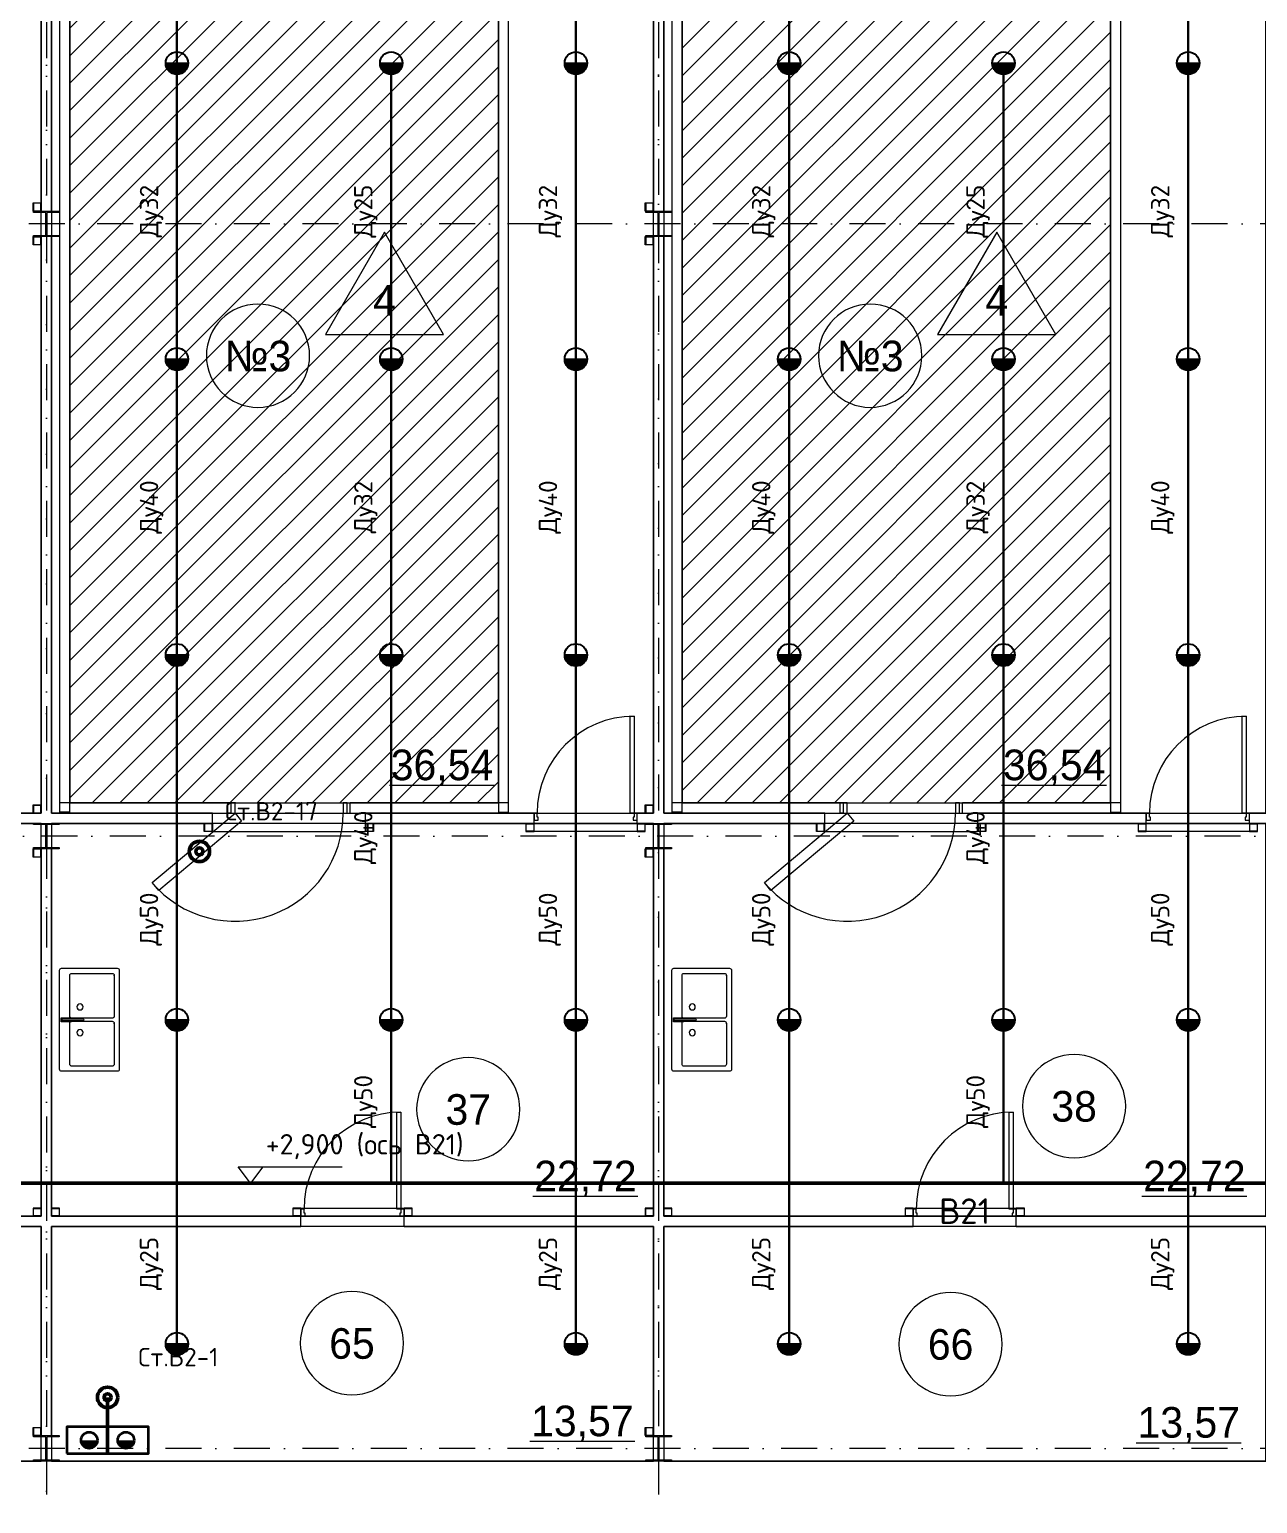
# Model space of a CAD drawing. Header units: millimetres. Extents: x 0 to 2118900, y -20000 to 84100.
# Drawn here: x 417835 to 429870, y 45459 to 59905 of the extents above; entities that cross this region are included whole.
import ezdxf
from ezdxf.enums import TextEntityAlignment as Align

# ---------------------------------------------------------------- set-up
doc = ezdxf.new("R2010")
doc.units = ezdxf.units.MM
for name, pattern in [('Dot & Dashed', [670.277762, 352.777767, -176.388884, 0, -141.111112]), ('Крупный пунктир', [634.99999, 0, -634.99999]), ('Штриховая', [300, 200, -100])]:
    doc.linetypes.add(name, pattern=pattern)
for name, color, linetype, lineweight in [('АР_подоснова', 8, 'Continuous', 13), ('ПТ_В2', 3, 'Continuous', 50), ('ПТ_В21', 1, 'Continuous', 50), ('ПТ_В21_расп', 1, 'Continuous', 30), ('ПТ_оросители', 7, 'Continuous', 25), ('ПТ_ПК', 30, 'Continuous', 35), ('ПТ_текст', 7, 'Continuous', 18), ('ПТ_штриховка', 8, 'Continuous', 9)]:
    doc.layers.add(name, color=color, linetype=linetype, lineweight=lineweight)
doc.styles.add('АР_текст_1', font='arial.ttf')
doc.styles.add('ПТ', font='isocpeur.ttf')

# ---------------------------------------------------------------- blocks, each defined once
blk = doc.blocks.new('Колонна SHS ГК 270')
at = {"color": 0, "linetype": 'Continuous', "lineweight": -2}
for p, q in [((40, 40), (-40, 40)), ((-40, 40), (-40, -40)), ((-36.4, -36.4), (-36.4, 36.4)), ((-36.4, 36.4), (36.4, 36.4)), ((36.4, 36.4), (36.4, -36.4)), ((40, -40), (40, 40)), ((-40, -40), (40, -40)), ((36.4, -36.4), (-36.4, -36.4))]:
    blk.add_line(p, q, dxfattribs=at)
blk = doc.blocks.new('Труба Квадратного Сечения ГК SHS 27_5')
at = {"color": 0, "linetype": 'Continuous', "lineweight": -2}
for p, q in [((505, 40), (0, 40)), ((0, 40), (0, 0)), ((0, 0), (0, -40)), ((1010, 40), (505, 40)), ((1010, 0), (1010, 40)), ((1010, -40), (1010, 0)), ((0, -40), (505, -40)), ((505, -40), (1010, -40))]:
    blk.add_line(p, q, dxfattribs=at)
blk = doc.blocks.new('Труба Квадратного Сечения ГК SHS 27_6')
at = {"color": 0, "linetype": 'Continuous', "lineweight": -2}
for p, q in [((750, 40), (0, 40)), ((0, 40), (0, 0)), ((0, 0), (0, -40)), ((1500, 40), (750, 40)), ((1500, 0), (1500, 40)), ((1500, -40), (1500, 0)), ((0, -40), (750, -40)), ((750, -40), (1500, -40))]:
    blk.add_line(p, q, dxfattribs=at)
blk = doc.blocks.new('Зона подготовки товара_37_56', base_point=(12590, 26554))
at = {"color": 0, "linetype": 'Continuous', "lineweight": -2}
blk.add_line((14768, 24470), (15798, 24470), dxfattribs=at)
for start, end in [(0, 180), (180, 0)]:
    blk.add_arc((14135, 25323), 506, start, end, dxfattribs=at)
at = {"color": 0, "lineweight": -2, "style": 'АР_текст_1'}
for tag, p in [('ROOM_NUMBER', (14135, 25321)), ('ROOM_AREA', (15283, 24669))]:
    blk.add_attdef(tag, text='', height=300, dxfattribs=at).set_placement(p, align=Align.MIDDLE_CENTER)
blk = doc.blocks.new('Зона подготовки товара_38_57', base_point=(18741, 26581))
at = {"color": 0, "linetype": 'Continuous', "lineweight": -2}
blk.add_line((20736, 24470), (21766, 24470), dxfattribs=at)
for start, end in [(0, 180), (180, 0)]:
    blk.add_arc((20072, 25354), 506, start, end, dxfattribs=at)
at = {"color": 0, "lineweight": -2, "style": 'АР_текст_1'}
for tag, p in [('ROOM_NUMBER', (20072, 25352)), ('ROOM_AREA', (21251, 24669))]:
    blk.add_attdef(tag, text='', height=300, dxfattribs=at).set_placement(p, align=Align.MIDDLE_CENTER)
blk = doc.blocks.new('Морозильная камера №3_№3_77', base_point=(12258, 33075))
at = {"color": 0, "linetype": 'Continuous', "lineweight": -2}
for p, q in [((13314, 33919), (12735, 32917)), ((13892, 32917), (13314, 33919)), ((12735, 32917), (13892, 32917)), ((13362, 28498), (14391, 28498))]:
    blk.add_line(p, q, dxfattribs=at)
at = {"color": 0, "linetype": 'Штриховая', "lineweight": -2, "flags": 128}
blk.add_lwpolyline([(14430, 37025), (10230, 37025), (10230, 28325), (14430, 28325)], close=True, dxfattribs=at)
at = {"color": 0, "linetype": 'Continuous', "lineweight": -2}
for start, end in [(0, 180), (180, 0)]:
    blk.add_arc((12074, 32708), 506, start, end, dxfattribs=at)
at = {"color": 0, "lineweight": -2, "style": 'АР_текст_1'}
for tag, p in [('DUMMY_112', (13314, 33251)), ('ROOM_NUMBER', (12074, 32705)), ('ROOM_AREA', (13877, 28698))]:
    blk.add_attdef(tag, text='', height=300, dxfattribs=at).set_placement(p, align=Align.MIDDLE_CENTER)
blk = doc.blocks.new('Морозильная камера №3_№3_78', base_point=(18258, 33075))
at = {"color": 0, "linetype": 'Continuous', "lineweight": -2}
for p, q in [((19314, 33919), (18735, 32917)), ((19892, 32917), (19314, 33919)), ((18735, 32917), (19892, 32917)), ((19362, 28498), (20391, 28498))]:
    blk.add_line(p, q, dxfattribs=at)
at = {"color": 0, "linetype": 'Штриховая', "lineweight": -2, "flags": 128}
blk.add_lwpolyline([(20430, 37025), (16230, 37025), (16230, 28325), (20430, 28325)], close=True, dxfattribs=at)
at = {"color": 0, "linetype": 'Continuous', "lineweight": -2}
for start, end in [(0, 180), (180, 0)]:
    blk.add_arc((18074, 32708), 506, start, end, dxfattribs=at)
at = {"color": 0, "lineweight": -2, "style": 'АР_текст_1'}
for tag, p in [('DUMMY_112', (19314, 33251)), ('ROOM_NUMBER', (18074, 32705)), ('ROOM_AREA', (19877, 28698))]:
    blk.add_attdef(tag, text='', height=300, dxfattribs=at).set_placement(p, align=Align.MIDDLE_CENTER)
blk = doc.blocks.new('Выставочная зона_65_112', base_point=(14217, 23619))
at = {"color": 0, "linetype": 'Continuous', "lineweight": -2}
blk.add_line((14739, 22069), (15768, 22069), dxfattribs=at)
for start, end in [(0, 180), (180, 0)]:
    blk.add_arc((12995, 23031), 506, start, end, dxfattribs=at)
at = {"color": 0, "lineweight": -2, "style": 'АР_текст_1'}
for tag, p in [('ROOM_NUMBER', (12995, 23028)), ('ROOM_AREA', (15253, 22269))]:
    blk.add_attdef(tag, text='', height=300, dxfattribs=at).set_placement(p, align=Align.MIDDLE_CENTER)
blk = doc.blocks.new('Выставочная зона_66_113', base_point=(20305, 23555))
at = {"color": 0, "linetype": 'Continuous', "lineweight": -2}
blk.add_line((20681, 22055), (21711, 22055), dxfattribs=at)
for start, end in [(0, 180), (180, 0)]:
    blk.add_arc((18862, 23021), 506, start, end, dxfattribs=at)
at = {"color": 0, "lineweight": -2, "style": 'АР_текст_1'}
for tag, p in [('ROOM_NUMBER', (18862, 23019)), ('ROOM_AREA', (21196, 22255))]:
    blk.add_attdef(tag, text='', height=300, dxfattribs=at).set_placement(p, align=Align.MIDDLE_CENTER)
blk = doc.blocks.new('Однопольная Дверь 27_2')
at = {"color": 0, "linetype": 'Continuous', "lineweight": -2}
for p, q in [((435, 0), (435, 950)), ((435, 950), (475, 950)), ((475, 950), (475, 0)), ((-475, 0), (-505, 0)), ((-505, 0), (-505, -70)), ((-475, -40), (-475, 0)), ((475, 0), (435, 0)), ((505, 0), (475, 0)), ((475, 0), (475, -40)), ((505, -70), (505, 0)), ((-505, -70), (-465, -70)), ((-505, -170), (-505, -70)), ((-465, -40), (-475, -40)), ((-465, -70), (-465, -40)), ((475, -40), (465, -40)), ((465, -40), (465, -70)), ((465, -70), (505, -70)), ((505, -170), (505, -70))]:
    blk.add_line(p, q, dxfattribs=at)
blk.add_arc((475, 0), 950, 90, 180, dxfattribs=at)
blk = doc.blocks.new('Стена_82', base_point=(4125, 24225))
at = {"color": 0, "linetype": 'Continuous', "lineweight": -2}
for p, q in [((12495, 24175), (12495, 24275)), ((13505, 24175), (13505, 24275)), ((18495, 24175), (18495, 24275)), ((19505, 24175), (19505, 24275))]:
    blk.add_line(p, q, dxfattribs=at)
at = {"color": 0, "linetype": 'Continuous', "lineweight": -2, "flags": 128}
for points in [[(9950, 24275), (7505, 24275)], [(12495, 24275), (10050, 24275)], [(15950, 24275), (13505, 24275)], [(18495, 24275), (16050, 24275)], [(21950, 24275), (19505, 24275)], [(7505, 24175), (9950, 24175)], [(10050, 24175), (12495, 24175)], [(13505, 24175), (15950, 24175)], [(16050, 24175), (18495, 24175)], [(19505, 24175), (21950, 24175)]]:
    blk.add_lwpolyline(points, dxfattribs=at)
at = {"color": 0, "linetype": 'Continuous', "lineweight": -2, "zscale": 1000}
for p in [(13000, 24345), (19000, 24345)]:
    blk.add_blockref('Однопольная Дверь 27_2', p, dxfattribs=at)
blk = doc.blocks.new('Однопольная Дверь 27_3')
at = {"color": 0, "linetype": 'Continuous', "lineweight": -2}
for p, q in [((435, 0), (435, 950)), ((435, 950), (475, 950)), ((475, 950), (475, 0)), ((-475, 0), (-505, 0)), ((-505, 0), (-505, -70)), ((-505, -70), (-505, 0)), ((-505, -70), (-505, 0)), ((-475, -40), (-475, 0)), ((475, 0), (435, 0)), ((505, 0), (475, 0)), ((475, 0), (475, -40)), ((505, -70), (505, 0)), ((505, -70), (505, 0)), ((505, -70), (505, 0)), ((-505, -70), (-465, -70)), ((-505, -100), (-505, -70)), ((-465, -40), (-475, -40)), ((-465, -70), (-465, -40)), ((475, -40), (465, -40)), ((465, -40), (465, -70)), ((465, -70), (505, -70)), ((505, -100), (505, -70))]:
    blk.add_line(p, q, dxfattribs=at)
blk.add_arc((475, 0), 950, 90, 180, dxfattribs=at)
blk = doc.blocks.new('Простой Проем Двери')
at = {"color": 0, "linetype": 'Continuous', "lineweight": -2}
for p, q in [((-750, 0), (-750, -100)), ((750, 0), (750, -100))]:
    blk.add_line(p, q, dxfattribs=at)
blk = doc.blocks.new('Стена_83', base_point=(-125, 28125))
at = {"color": 0, "linetype": 'Continuous', "lineweight": -2}
for p, q in [((11629, 28125), (11629, 28225)), ((13129, 28125), (13129, 28225)), ((14780, 28155), (14780, 28225)), ((15790, 28155), (15790, 28225)), ((17629, 28125), (17629, 28225)), ((19129, 28125), (19129, 28225)), ((20780, 28155), (20780, 28225)), ((21790, 28155), (21790, 28225)), ((14780, 28125), (14780, 28155)), ((15790, 28125), (15790, 28155)), ((20780, 28125), (20780, 28155)), ((21790, 28125), (21790, 28155))]:
    blk.add_line(p, q, dxfattribs=at)
at = {"color": 0, "linetype": 'Continuous', "lineweight": -2, "flags": 128}
for points in [[(9950, 28225), (9300, 28225)], [(11629, 28225), (10050, 28225)], [(14780, 28225), (13129, 28225)], [(15950, 28225), (15790, 28225)], [(17629, 28225), (16050, 28225)], [(20780, 28225), (19129, 28225)], [(21950, 28225), (21790, 28225)], [(9300, 28125), (11629, 28125)], [(13129, 28125), (14780, 28125)], [(15790, 28125), (17629, 28125)], [(19129, 28125), (20780, 28125)], [(21790, 28125), (23629, 28125)]]:
    blk.add_lwpolyline(points, dxfattribs=at)
at = {"color": 0, "linetype": 'Continuous', "lineweight": -2, "zscale": 1000}
for p in [(15285, 28225), (21285, 28225)]:
    blk.add_blockref('Однопольная Дверь 27_3', p, dxfattribs=at)
at = {"color": 0, "linetype": 'Continuous', "lineweight": -2, "zscale": 1000, "rotation": 180}
for p in [(12379, 28125), (18379, 28125)]:
    blk.add_blockref('Простой Проем Двери', p, dxfattribs=at)
blk = doc.blocks.new('Стена_85', base_point=(16000, 22125))
at = {"color": 0, "linetype": 'Continuous', "lineweight": -2, "flags": 128}
for points in [[(16050, 27875), (15950, 27875)], [(15950, 27875), (15950, 24275)], [(16050, 24275), (16050, 27875)], [(15950, 24175), (15950, 22125)], [(16050, 22125), (16050, 24175)], [(15950, 22125), (16050, 22125)]]:
    blk.add_lwpolyline(points, dxfattribs=at)
blk = doc.blocks.new('Стена_92', base_point=(14530, 37125))
at = {"color": 0, "linetype": 'Continuous', "lineweight": -2}
for p, q in [((14430, 28235), (14430, 28225)), ((14430, 28225), (14530, 28225)), ((14530, 28225), (14530, 28235))]:
    blk.add_line(p, q, dxfattribs=at)
at = {"color": 0, "linetype": 'Continuous', "lineweight": -2, "flags": 128}
for points in [[(14530, 37125), (14430, 37125)], [(14430, 37025), (14430, 28235)], [(14530, 28235), (14530, 37125)], [(14430, 28235), (14530, 28235)]]:
    blk.add_lwpolyline(points, dxfattribs=at)
blk = doc.blocks.new('Стена_93', base_point=(10130, 28225))
at = {"color": 0, "linetype": 'Continuous', "lineweight": -2}
for p, q in [((10130, 28235), (10130, 28225)), ((10130, 28225), (10230, 28225)), ((10230, 28225), (10230, 28235))]:
    blk.add_line(p, q, dxfattribs=at)
at = {"color": 0, "linetype": 'Continuous', "lineweight": -2, "flags": 128}
for points in [[(10130, 37125), (10230, 37125)], [(10130, 37125), (10130, 28235)], [(10230, 28235), (10230, 37025)], [(10230, 28235), (10130, 28235)]]:
    blk.add_lwpolyline(points, dxfattribs=at)
blk = doc.blocks.new('Стена_94', base_point=(10000, 39875))
at = {"color": 0, "linetype": 'Continuous', "lineweight": -2, "flags": 128}
for points in [[(9950, 39875), (9950, 34125)], [(10050, 39875), (9950, 39875)], [(10050, 34125), (10050, 39875)], [(9950, 34125), (10050, 34125)]]:
    blk.add_lwpolyline(points, dxfattribs=at)
blk = doc.blocks.new('Стена_95', base_point=(20530, 37125))
at = {"color": 0, "linetype": 'Continuous', "lineweight": -2}
for p, q in [((20430, 28235), (20430, 28225)), ((20430, 28225), (20530, 28225)), ((20530, 28225), (20530, 28235))]:
    blk.add_line(p, q, dxfattribs=at)
at = {"color": 0, "linetype": 'Continuous', "lineweight": -2, "flags": 128}
for points in [[(20530, 37125), (20430, 37125)], [(20430, 37025), (20430, 28235)], [(20530, 28235), (20530, 37125)], [(20430, 28235), (20530, 28235)]]:
    blk.add_lwpolyline(points, dxfattribs=at)
blk = doc.blocks.new('Стена_96', base_point=(16130, 28225))
at = {"color": 0, "linetype": 'Continuous', "lineweight": -2}
for p, q in [((16130, 28235), (16130, 28225)), ((16130, 28225), (16230, 28225)), ((16230, 28225), (16230, 28235))]:
    blk.add_line(p, q, dxfattribs=at)
at = {"color": 0, "linetype": 'Continuous', "lineweight": -2, "flags": 128}
for points in [[(16130, 37125), (16230, 37125)], [(16130, 37125), (16130, 28235)], [(16230, 28235), (16230, 37025)], [(16230, 28235), (16130, 28235)]]:
    blk.add_lwpolyline(points, dxfattribs=at)
blk = doc.blocks.new('Однопольная Дверь 27_4')
at = {"color": 0, "linetype": 'Continuous', "lineweight": -2}
for p, q in [((466, 77), (1278, 758)), ((1278, 758), (1342, 681)), ((1342, 681), (530, 0)), ((-570, 0), (-600, 0)), ((-600, 0), (-600, -100)), ((-600, 0), (-600, -100)), ((-600, 0), (-600, -100)), ((-530, 0), (-570, 0)), ((-570, 0), (-570, -100)), ((-530, -100), (-530, 0)), ((530, 0), (466, 77)), ((570, 0), (530, 0)), ((530, 0), (530, -100)), ((570, 0), (600, 0)), ((570, -100), (570, 0)), ((600, 0), (600, -100)), ((600, 0), (600, -100)), ((600, 0), (600, -100)), ((-570, -100), (-600, -100)), ((-570, -100), (-530, -100)), ((530, -100), (570, -100)), ((570, -100), (600, -100))]:
    blk.add_line(p, q, dxfattribs=at)
blk.add_arc((530, 0), 1060, 40, 180, dxfattribs=at)
blk = doc.blocks.new('Стена_2800', base_point=(20530, 28225))
at = {"color": 0, "linetype": 'Continuous', "lineweight": -2}
for p, q in [((17779, 28225), (17779, 28325)), ((18979, 28225), (18979, 28325))]:
    blk.add_line(p, q, dxfattribs=at)
at = {"color": 0, "linetype": 'Continuous', "lineweight": -2, "flags": 128}
for points in [[(17779, 28325), (16130, 28325)], [(16130, 28325), (16130, 28225)], [(20530, 28325), (18979, 28325)], [(20530, 28225), (20530, 28325)], [(16130, 28225), (17779, 28225)], [(18979, 28225), (20530, 28225)]]:
    blk.add_lwpolyline(points, dxfattribs=at)
at = {"color": 0, "linetype": 'Continuous', "lineweight": -2, "zscale": 1000, "rotation": 179.9999990962202}
blk.add_blockref('Однопольная Дверь 27_4', (18379, 28225), dxfattribs=at)
blk = doc.blocks.new('Стена_281', base_point=(14530, 28225))
at = {"color": 0, "linetype": 'Continuous', "lineweight": -2}
for p, q in [((11779, 28225), (11779, 28325)), ((12979, 28225), (12979, 28325))]:
    blk.add_line(p, q, dxfattribs=at)
at = {"color": 0, "linetype": 'Continuous', "lineweight": -2, "flags": 128}
for points in [[(11779, 28325), (10130, 28325)], [(10130, 28325), (10130, 28225)], [(14530, 28325), (12979, 28325)], [(14530, 28225), (14530, 28325)], [(10130, 28225), (11779, 28225)], [(12979, 28225), (14530, 28225)]]:
    blk.add_lwpolyline(points, dxfattribs=at)
at = {"color": 0, "linetype": 'Continuous', "lineweight": -2, "zscale": 1000, "rotation": 179.9999990962202}
blk.add_blockref('Однопольная Дверь 27_4', (12379, 28225), dxfattribs=at)
blk = doc.blocks.new('Стена_366', base_point=(10000, 33875))
at = {"color": 0, "linetype": 'Continuous', "lineweight": -2, "flags": 128}
for points in [[(9950, 33875), (9950, 28225)], [(10050, 33875), (9950, 33875)], [(10050, 28225), (10050, 33875)]]:
    blk.add_lwpolyline(points, dxfattribs=at)
blk = doc.blocks.new('Стена_369', base_point=(16000, 34125))
at = {"color": 0, "linetype": 'Continuous', "lineweight": -2, "flags": 128}
for points in [[(16050, 39875), (15950, 39875)], [(15950, 39875), (15950, 34125)], [(16050, 34125), (16050, 39875)], [(15950, 34125), (16050, 34125)]]:
    blk.add_lwpolyline(points, dxfattribs=at)
blk = doc.blocks.new('Стена_379', base_point=(16000, 28125))
at = {"color": 0, "linetype": 'Continuous', "lineweight": -2, "flags": 128}
for points in [[(16050, 33875), (15950, 33875)], [(15950, 33875), (15950, 28225)], [(16050, 28225), (16050, 33875)]]:
    blk.add_lwpolyline(points, dxfattribs=at)
blk = doc.blocks.new('Стена_385', base_point=(10000, 27875))
at = {"color": 0, "linetype": 'Continuous', "lineweight": -2, "flags": 128}
for points in [[(9950, 27875), (9950, 24275)], [(10050, 27875), (9950, 27875)], [(10050, 24275), (10050, 27875)], [(9950, 24175), (9950, 22125)], [(10050, 22125), (10050, 24175)], [(9950, 22125), (10050, 22125)]]:
    blk.add_lwpolyline(points, dxfattribs=at)
blk = doc.blocks.new('Колонна Универсальная 27')
at = {"color": 0, "linetype": 'Continuous', "lineweight": -2}
for p, q in [((125, 125), (-125, 125)), ((-125, 125), (-125, 113)), ((-125, 113), (-4, 113)), ((-4, 113), (-4, -113)), ((4, -113), (4, 113)), ((4, 113), (125, 113)), ((125, 113), (125, 125)), ((-4, -113), (-125, -113)), ((-125, -113), (-125, -125)), ((-125, -125), (125, -125)), ((125, -113), (4, -113)), ((125, -125), (125, -113))]:
    blk.add_line(p, q, dxfattribs=at)
blk = doc.blocks.new('Двутавp К 26020-83 27')
at = {"color": 0, "linetype": 'Крупный пунктир', "lineweight": -2}
blk.add_line((0, 0), (39875, 0), dxfattribs=at)
blk = doc.blocks.new('Двутавp К 26020-83 27_2')
at = {"color": 0, "linetype": 'Крупный пунктир', "lineweight": -2}
blk.add_line((0, 0), (17750, 0), dxfattribs=at)
blk = doc.blocks.new('Мойка Обычная 27')
at = {"color": 0, "linetype": 'Continuous', "lineweight": -2}
for p, q in [((50, 465), (50, 70)), ((470, 485), (70, 485)), ((490, 70), (490, 465)), ((520, 465), (520, 70)), ((940, 485), (540, 485)), ((960, 70), (960, 465)), ((70, 50), (470, 50)), ((540, 50), (940, 50))]:
    blk.add_line(p, q, dxfattribs=at)
at = {"color": 0, "linetype": 'Continuous', "lineweight": -2, "flags": 128}
for points in [[(20, 0), (990, 0, 0.414214), (1010, 20), (1010, 565, 0.414214), (990, 585), (20, 585, 0.414214), (0, 565), (0, 20, 0.414214)], [(485, 504), (496, 504), (496, 555, -1), (514, 555), (514, 504), (525, 504), (525, 569), (485, 569)], [(496, 357, 1), (514, 357), (514, 555, 1), (496, 555)]]:
    blk.add_lwpolyline(points, format="xyb", close=True, dxfattribs=at)
for points in [[(485, 468), (496, 468), (496, 503), (485, 503)], [(525, 468), (525, 503), (514, 503), (514, 468)]]:
    blk.add_lwpolyline(points, close=True, dxfattribs=at)
at = {"color": 0, "linetype": 'Continuous', "lineweight": -2}
for centre in [(379, 385), (631, 385)]:
    blk.add_circle(centre, 30, dxfattribs=at)
for centre, start, end in [((70, 465), 90, 180), ((470, 465), 0, 90), ((540, 465), 90, 180), ((940, 465), 0, 90), ((70, 70), 180, 270), ((470, 70), 270, 0), ((540, 70), 180, 270), ((940, 70), 270, 0)]:
    blk.add_arc(centre, 20, start, end, dxfattribs=at)
for p in [(70, 50), (540, 50)]:
    blk.add_point(p, dxfattribs=at)
blk = doc.blocks.new('Стандартный Маркер Сетки_40')
at = {"color": 0, "linetype": 'Dot & Dashed', "lineweight": -2}
blk.add_line((0, 0), (55187, 0), dxfattribs=at)
at = {"color": 0, "lineweight": -2, "style": 'АР_текст_1'}
blk.add_attdef('AC_MarkerText_1', text='', height=300, rotation=90, dxfattribs=at).set_placement((55368, -69), align=Align.TOP_CENTER)
blk = doc.blocks.new('AR_F1')
at = {"layer": 'АР_подоснова', "linetype": 'Dot & Dashed'}
for p, q in [((98000, 34000), (-4800, 34000)), ((98125, 28000), (-4800, 28000)), ((98000, 22000), (-4800, 22000))]:
    blk.add_line(p, q, dxfattribs=at)
at = {"layer": 'АР_подоснова', "linetype": 'Continuous', "flags": 128}
for points in [[(-125, 28225), (7275, 28225), (9950, 28225), (9950, 40125), (5680, 40125), (5680, 38025), (-125, 38025)], [(10050, 40125), (10050, 28225), (10130, 28225), (14530, 28225), (15950, 28225), (15950, 40125)], [(16130, 28225), (20530, 28225), (21950, 28225), (21950, 40125), (16050, 40125), (16050, 28225)], [(14430, 37025), (10230, 37025), (10230, 28325), (14430, 28325)], [(20430, 37025), (16230, 37025), (16230, 28325), (20430, 28325)], [(9950, 24275), (9950, 28125), (4225, 28125), (4225, 24275)], [(10050, 28125), (10050, 24275), (15950, 24275), (15950, 28125)], [(16050, 24275), (21950, 24275), (21950, 28125), (16050, 28125)], [(4225, 21875), (9950, 21875), (9950, 24175), (4225, 24175)], [(15950, 24175), (10050, 24175), (10050, 21875), (15950, 21875)], [(21950, 21875), (21950, 24175), (16050, 24175), (16050, 21875)], [(46125, 18125), (46125, 21875), (4225, 21875), (4225, 18125)]]:
    blk.add_lwpolyline(points, close=True, dxfattribs=at)
at = {"layer": 'АР_подоснова', "linetype": 'Continuous', "zscale": 1000}
for name, p, rotation in [('Стандартный Маркер Сетки_40', (10000, 40000), 270), ('Стандартный Маркер Сетки_40', (16000, 40000), 270), ('Двутавp К 26020-83 27_2', (16000, 22125), 90), ('Труба Квадратного Сечения ГК SHS 27_6', (13127, 28085), 180), ('Труба Квадратного Сечения ГК SHS 27_6', (19127, 28085), 180)]:
    blk.add_blockref(name, p, dxfattribs=dict(at, rotation=rotation))
at = {"layer": 'АР_подоснова'}
for name, p in [('Стена_94', (10000, 39875)), ('Стена_369', (16000, 34125)), ('Стена_93', (10130, 28225)), ('Стена_92', (14530, 37125)), ('Стена_96', (16130, 28225)), ('Стена_95', (20530, 37125)), ('Стена_366', (10000, 33875)), ('Стена_379', (16000, 28125)), ('Стена_83', (-125, 28125)), ('Стена_281', (14530, 28225)), ('Стена_2800', (20530, 28225)), ('Стена_385', (10000, 27875)), ('Стена_85', (16000, 22125)), ('Стена_82', (4125, 24225))]:
    blk.add_blockref(name, p, dxfattribs=at)
at = {"layer": 'АР_подоснова', "linetype": 'Continuous', "xscale": -1, "zscale": 1000}
for name, p, rotation in [('Двутавp К 26020-83 27', (10000, 40000), 90), ('Колонна SHS ГК 270', (11587, 28085), 180), ('Колонна SHS ГК 270', (13167, 28085), 180), ('Колонна SHS ГК 270', (17587, 28085), 180), ('Колонна SHS ГК 270', (19167, 28085), 180), ('Мойка Обычная 27', (10715, 26705), 90), ('Мойка Обычная 27', (16715, 26705), 90)]:
    blk.add_blockref(name, p, dxfattribs=dict(at, rotation=rotation))
at = {"layer": 'АР_подоснова', "linetype": 'Continuous'}
ref = blk.add_blockref('Морозильная камера №3_№3_77', (12258, 33075), dxfattribs=at)
ref.add_attrib('ROOM_NUMBER', '№3', dxfattribs={"layer": '0', "color": 0, "lineweight": 9, "height": 300}).set_placement((12074, 32705), align=Align.MIDDLE_CENTER)
ref.add_attrib('ROOM_AREA', '36,54', dxfattribs={"layer": '0', "color": 0, "lineweight": 9, "height": 300}).set_placement((13877, 28698), align=Align.MIDDLE_CENTER)
ref.add_attrib('DUMMY_112', '4', dxfattribs={"layer": '0', "color": 0, "lineweight": 9, "height": 300}).set_placement((13314, 33251), align=Align.MIDDLE_CENTER)
ref = blk.add_blockref('Морозильная камера №3_№3_78', (18258, 33075), dxfattribs=at)
ref.add_attrib('ROOM_NUMBER', '№3', dxfattribs={"layer": '0', "color": 0, "lineweight": 9, "height": 300}).set_placement((18074, 32705), align=Align.MIDDLE_CENTER)
ref.add_attrib('ROOM_AREA', '36,54', dxfattribs={"layer": '0', "color": 0, "lineweight": 9, "height": 300}).set_placement((19877, 28698), align=Align.MIDDLE_CENTER)
ref.add_attrib('DUMMY_112', '4', dxfattribs={"layer": '0', "color": 0, "lineweight": 9, "height": 300}).set_placement((19314, 33251), align=Align.MIDDLE_CENTER)
at = {"layer": 'АР_подоснова', "linetype": 'Continuous', "xscale": -1, "zscale": 1000}
for name, p in [('Колонна SHS ГК 270', (9910, 34165)), ('Колонна Универсальная 27', (10000, 34000)), ('Колонна SHS ГК 270', (15910, 34165)), ('Колонна Универсальная 27', (16000, 34000)), ('Колонна SHS ГК 270', (9910, 33835)), ('Колонна SHS ГК 270', (15910, 33835)), ('Колонна SHS ГК 270', (9910, 28265)), ('Колонна SHS ГК 270', (15910, 28265)), ('Колонна Универсальная 27', (10000, 28000)), ('Труба Квадратного Сечения ГК SHS 27_5', (15790, 28085)), ('Колонна Универсальная 27', (16000, 28000)), ('Труба Квадратного Сечения ГК SHS 27_5', (21790, 28085)), ('Колонна SHS ГК 270', (9910, 27835)), ('Колонна SHS ГК 270', (15910, 27835)), ('Труба Квадратного Сечения ГК SHS 27_5', (13505, 24315)), ('Труба Квадратного Сечения ГК SHS 27_5', (19505, 24315)), ('Колонна SHS ГК 270', (9910, 22165)), ('Колонна Универсальная 27', (10000, 22000)), ('Колонна SHS ГК 270', (15910, 22165)), ('Колонна Универсальная 27', (16000, 22000))]:
    blk.add_blockref(name, p, dxfattribs=at)
at = {"layer": 'АР_подоснова', "linetype": 'Continuous', "zscale": 1000}
for p in [(14740, 28085), (15830, 28085), (20740, 28085), (21830, 28085), (9910, 24315), (10090, 24315), (12455, 24315), (13545, 24315), (15910, 24315), (16090, 24315), (18455, 24315), (19545, 24315)]:
    blk.add_blockref('Колонна SHS ГК 270', p, dxfattribs=at)
at = {"layer": 'АР_подоснова', "linetype": 'Continuous'}
ref = blk.add_blockref('Зона подготовки товара_38_57', (18741, 26581), dxfattribs=at)
ref.add_attrib('ROOM_NUMBER', '38', dxfattribs={"layer": '0', "color": 0, "lineweight": 9, "height": 300}).set_placement((20072, 25352), align=Align.MIDDLE_CENTER)
ref.add_attrib('ROOM_AREA', '22,72', dxfattribs={"layer": '0', "color": 0, "lineweight": 9, "height": 300}).set_placement((21251, 24669), align=Align.MIDDLE_CENTER)
ref = blk.add_blockref('Зона подготовки товара_37_56', (12590, 26554), dxfattribs=at)
ref.add_attrib('ROOM_NUMBER', '37', dxfattribs={"layer": '0', "color": 0, "lineweight": 9, "height": 300}).set_placement((14135, 25321), align=Align.MIDDLE_CENTER)
ref.add_attrib('ROOM_AREA', '22,72', dxfattribs={"layer": '0', "color": 0, "lineweight": 9, "height": 300}).set_placement((15283, 24669), align=Align.MIDDLE_CENTER)
ref = blk.add_blockref('Выставочная зона_65_112', (14217, 23619), dxfattribs=at)
ref.add_attrib('ROOM_NUMBER', '65', dxfattribs={"layer": '0', "color": 0, "lineweight": 9, "height": 300}).set_placement((12995, 23028), align=Align.MIDDLE_CENTER)
ref.add_attrib('ROOM_AREA', '13,57', dxfattribs={"layer": '0', "color": 0, "lineweight": 9, "height": 300}).set_placement((15253, 22269), align=Align.MIDDLE_CENTER)
ref = blk.add_blockref('Выставочная зона_66_113', (20305, 23555), dxfattribs=at)
ref.add_attrib('ROOM_NUMBER', '66', dxfattribs={"layer": '0', "color": 0, "lineweight": 9, "height": 300}).set_placement((18862, 23019), align=Align.MIDDLE_CENTER)
ref.add_attrib('ROOM_AREA', '13,57', dxfattribs={"layer": '0', "color": 0, "lineweight": 9, "height": 300}).set_placement((21196, 22255), align=Align.MIDDLE_CENTER)
blk = doc.blocks.new('SPR_DN')
for p, q in [((-1.1, 0), (1.1, 0)), ((-1.08, -0.18), (1.08, -0.18)), ((-1.04, -0.37), (1.04, -0.37)), ((-0.95, -0.55), (0.95, -0.55)), ((-0.82, -0.73), (0.82, -0.73)), ((-0.61, -0.92), (0.61, -0.92))]:
    blk.add_line(p, q)
blk.add_circle((0, 0), 1.1)
blk = doc.blocks.new('RISER')
for radius in [1, 0.35]:
    blk.add_circle((0, 0), radius)
blk = doc.blocks.new('PK2')
h = blk.add_hatch(color=7)
h.dxf.hatch_style = 1
h.paths.add_polyline_path([(-2.6, 1.3, 1), (-1, 1.3)])
h = blk.add_hatch(color=7)
h.dxf.hatch_style = 1
h.paths.add_polyline_path([(1, 1.3, 1), (2.6, 1.3)])
blk.add_lwpolyline([(-4, 0), (4, 0), (4, 2.6), (-4, 2.6)], close=True)
for centre in [(-1.8, 1.3), (1.8, 1.3)]:
    blk.add_circle(centre, 0.8)
blk = doc.blocks.new('ELEV')
blk.add_line((0, 1.6), (9, 1.6))
blk.add_lwpolyline([(0, 0), (-1.2, 1.6), (1.2, 1.6)], close=True)

msp = doc.modelspace()

# ---------------------------------------------------------------- hatches: boundary and pattern name
at = {"layer": 'ПТ_штриховка'}
h = msp.add_hatch(dxfattribs=at)
h.set_pattern_fill('ANSI31', color=8, scale=60)
h.paths.add_polyline_path([(418230, 52325), (422430, 52325), (422430, 61025), (418230, 61025)])
h = msp.add_hatch(dxfattribs=at)
h.set_pattern_fill('ANSI31', color=8, scale=60)
h.paths.add_polyline_path([(424230, 52325), (428430, 52325), (428430, 61025), (424230, 61025)])

# ---------------------------------------------------------------- linework, layer by layer
at = {"layer": 'ПТ_В2'}
msp.add_line((418600, 46500), (418600, 45950), dxfattribs=at)
at = {"layer": 'ПТ_В21'}
for p, q in [((416562, 48600), (419280, 48600)), ((419280, 48600), (421380, 48600)), ((421380, 48600), (423190, 48600)), ((423190, 48600), (425280, 48600)), ((425280, 48600), (427380, 48600)), ((427380, 48600), (429190, 48600)), ((429190, 48600), (431280, 48600))]:
    msp.add_line(p, q, dxfattribs=at)
at = {"layer": 'ПТ_В21_расп'}
for p, q in [((419280, 59575), (419280, 62575)), ((423190, 59575), (423190, 62575)), ((425280, 59575), (425280, 62575)), ((429190, 59575), (429190, 62575)), ((419280, 56675), (419280, 59575)), ((421380, 56675), (421380, 59575)), ((423190, 56675), (423190, 59575)), ((425280, 56675), (425280, 59575)), ((427380, 56675), (427380, 59575)), ((429190, 56675), (429190, 59575)), ((419280, 53775), (419280, 56675)), ((421380, 53775), (421380, 56675)), ((423190, 53775), (423190, 56675)), ((425280, 53775), (425280, 56675)), ((427380, 53775), (427380, 56675)), ((429190, 53775), (429190, 56675)), ((419280, 50200), (419280, 53775)), ((421380, 50200), (421380, 53775)), ((423190, 50200), (423190, 53775)), ((425280, 50200), (425280, 53775)), ((427380, 50200), (427380, 53775)), ((429190, 50200), (429190, 53775)), ((419280, 48600), (419280, 50200)), ((421380, 48600), (421380, 50200)), ((423190, 48600), (423190, 50200)), ((425280, 48600), (425280, 50200)), ((427380, 48600), (427380, 50200)), ((429190, 48600), (429190, 50200)), ((419280, 48600), (419280, 47025)), ((423190, 48600), (423190, 47025)), ((425280, 48600), (425280, 47025)), ((429190, 48600), (429190, 47025))]:
    msp.add_line(p, q, dxfattribs=at)

# ---------------------------------------------------------------- block references
at = {"layer": 'АР_подоснова'}
msp.add_blockref('AR_F1', (408000, 24000), dxfattribs=at)
at = {"layer": 'ПТ_В2', "xscale": 100, "yscale": 100}
for p in [(419500, 51850), (418600, 46500)]:
    msp.add_blockref('RISER', p, dxfattribs=at)
at = {"layer": 'ПТ_оросители', "xscale": 100, "yscale": 100}
for p in [(419280, 59575), (421380, 59575), (423190, 59575), (425280, 59575), (427380, 59575), (429190, 59575), (419280, 56675), (421380, 56675), (423190, 56675), (425280, 56675), (427380, 56675), (429190, 56675), (419280, 53775), (421380, 53775), (423190, 53775), (425280, 53775), (427380, 53775), (429190, 53775), (419280, 50200), (421380, 50200), (423190, 50200), (425280, 50200), (427380, 50200), (429190, 50200), (419280, 47025), (423190, 47025), (425280, 47025), (429190, 47025)]:
    msp.add_blockref('SPR_DN', p, dxfattribs=at)
at = {"layer": 'ПТ_ПК', "xscale": 100, "yscale": 100}
msp.add_blockref('PK2', (418600, 45950), dxfattribs=at)
at = {"layer": 'ПТ_текст', "xscale": 100, "yscale": 100}
msp.add_blockref('ELEV', (420000, 48600), dxfattribs=at)

# ---------------------------------------------------------------- texts
at = {"layer": 'ПТ_текст', "style": 'ПТ'}
for s, p in [('Ду32', (419150, 58125)), ('Ду25', (421250, 58125)), ('Ду32', (423060, 58125)), ('Ду32', (425150, 58125)), ('Ду25', (427250, 58125)), ('Ду32', (429060, 58125)), ('Ду40', (419150, 55225)), ('Ду40', (423060, 55225)), ('Ду40', (425150, 55225)), ('Ду40', (429060, 55225)), ('Ду32', (421250, 55225)), ('Ду32', (427250, 55225)), ('Ду40', (421250, 51987.5)), ('Ду40', (427250, 51987.5)), ('Ду50', (419150, 51187.5)), ('Ду50', (423060, 51187.5)), ('Ду50', (425150, 51187.5)), ('Ду50', (429060, 51187.5)), ('Ду50', (421250, 49400)), ('Ду50', (427250, 49400)), ('Ду25', (419150, 47812.5)), ('Ду25', (423060, 47812.5)), ('Ду25', (425150, 47812.5)), ('Ду25', (429060, 47812.5))]:
    msp.add_text(s, height=180, rotation=90, dxfattribs=at).set_placement(p, align=Align.BOTTOM_CENTER)
for s, height, p in [('Ст.В2-17', 180, (419750, 52100)), ('+2,900 (ось В21)', 200, (420150, 48820)), ('Ст.В2-1', 180, (418900, 46750))]:
    msp.add_text(s, height=height, dxfattribs=at).set_placement(p, align=Align.BOTTOM_LEFT)
msp.add_text('В21', height=250, dxfattribs=at).set_placement((427000, 48450), align=Align.TOP_CENTER)

doc.saveas('drawing.dxf')
